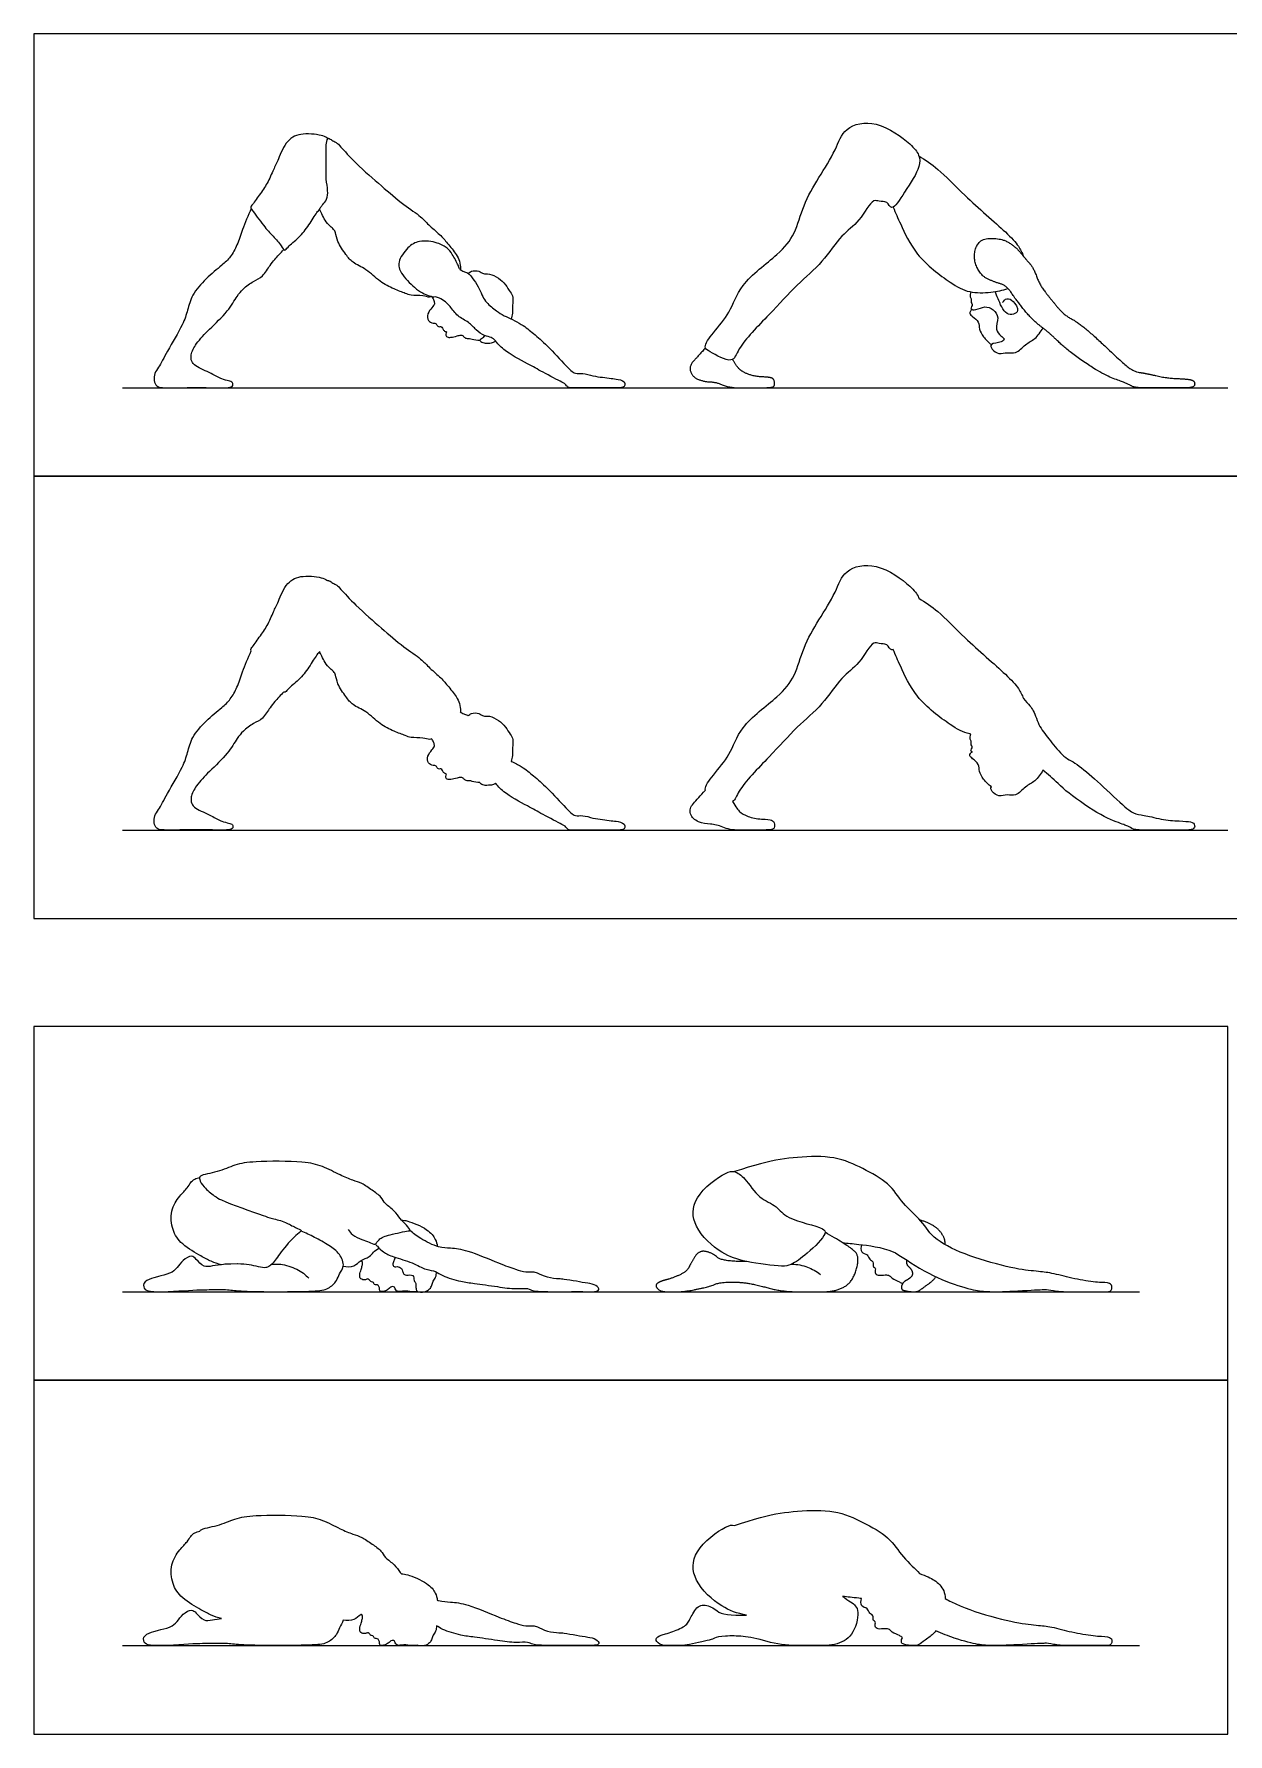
# Model space of a CAD drawing. Header units: millimetres. Extents: x 0.3 to 34.9, y 0.2 to 32.
# Drawn here: x 0.29 to 4.4, y 26.14 to 32 of the extents above; entities that cross this region are included whole.
import ezdxf

# ---------------------------------------------------------------- set-up
doc = ezdxf.new("R2010")
doc.units = ezdxf.units.MM
for name, color, linetype, true_color in [('AG-DIAGRAM', 7, 'Continuous', 0xfecc66), ('AG-OUTLINE', 7, 'Continuous', 0x8000ff), ('AG-PEOPLE', 7, 'Continuous', 0x66ccff), ('X-VPRT', 6, 'Continuous', 0xff00ff)]:
    doc.layers.add(name, color=color, linetype=linetype, true_color=true_color)

msp = doc.modelspace()

# ---------------------------------------------------------------- linework, layer by layer
at = {"layer": 'AG-DIAGRAM'}
for points in [[(0.5923, 30.7772), (4.4023, 30.7772)], [(0.5923, 29.2532), (4.4023, 29.2532)], [(0.5923, 27.6624), (4.0975, 27.6624)], [(0.5923, 26.4432), (4.0975, 26.4432)]]:
    msp.add_lwpolyline(points, dxfattribs=at)
at = {"layer": 'AG-OUTLINE'}
for points, knots in [([(3.7646, 29.4593), (3.7813, 29.4464), (3.7986, 29.431), (3.8371, 29.3929), (3.8677, 29.3689), (3.949, 29.3136), (3.982, 29.295), (4.0327, 29.276), (4.0479, 29.2702), (4.0584, 29.266), (4.0642, 29.263), (4.077, 29.2551), (4.0899, 29.2532), (4.1288, 29.2532), (4.1543, 29.2532), (4.2174, 29.2532), (4.241, 29.2532), (4.2726, 29.2532), (4.282, 29.2553), (4.288, 29.2637), (4.2883, 29.2682), (4.2834, 29.2781), (4.2768, 29.2812), (4.2551, 29.2835), (4.2395, 29.2845), (4.1987, 29.2865), (4.1774, 29.2896), (4.133, 29.3), (4.1157, 29.3035), (4.0905, 29.307), (4.0793, 29.3107), (4.0596, 29.3219), (4.0389, 29.3396), (3.9762, 29.3992), (3.9483, 29.4249), (3.8991, 29.4678), (3.8785, 29.4828), (3.845, 29.4998), (3.8287, 29.5138), (3.7969, 29.5525), (3.7829, 29.57), (3.7585, 29.6013), (3.749, 29.619), (3.735, 29.658), (3.7275, 29.6723), (3.7132, 29.6879), (3.7058, 29.6964), (3.6972, 29.7067), (3.6926, 29.7186), (3.6808, 29.7444), (3.6335, 29.7945), (3.4933, 29.914), (3.4071, 30.0068), (3.3594, 30.0382), (3.3368, 30.0525), (3.3366, 30.0531), (3.3315, 30.0667), (3.3064, 30.0976), (3.1954, 30.1792), (3.0781, 30.1559), (3.0512, 30.0694), (2.9917, 29.9775), (2.937, 29.8839), (2.9123, 29.7823), (2.8519, 29.7087), (2.7188, 29.6146), (2.6898, 29.5121), (2.631, 29.4488), (2.599, 29.4031), (2.601, 29.3919), (2.6013, 29.3909), (2.5846, 29.3717), (2.5709, 29.3564), (2.5494, 29.3337), (2.5462, 29.3217), (2.5546, 29.2964), (2.5636, 29.2875), (2.5911, 29.2768), (2.6048, 29.2739), (2.6322, 29.2732), (2.6465, 29.2697), (2.6761, 29.2565), (2.6953, 29.2532), (2.7425, 29.2532), (2.7674, 29.2532), (2.8197, 29.2532), (2.8342, 29.255), (2.8397, 29.262), (2.8404, 29.2672), (2.8381, 29.2806), (2.8348, 29.285), (2.824, 29.2889), (2.8125, 29.2903), (2.7774, 29.2918), (2.762, 29.2949), (2.7353, 29.3056), (2.7257, 29.3109), (2.7139, 29.3217), (2.7057, 29.3334), (2.695, 29.3513), (2.7044, 29.3568), (2.7176, 29.4016), (2.8249, 29.5066), (2.9137, 29.6085), (3.006, 29.6829), (3.0678, 29.7814), (3.1315, 29.8215), (3.1769, 29.9069), (3.1997, 29.8932), (3.2288, 29.8984), (3.2374, 29.8757), (3.2437, 29.8748), (3.2451, 29.8746), (3.2466, 29.8749), (3.2483, 29.8757), (3.2563, 29.8558), (3.2756, 29.8155), (3.3232, 29.7061), (3.442, 29.6164), (3.4899, 29.5889), (3.5149, 29.5839), (3.5163, 29.5837), (3.514, 29.5784), (3.5119, 29.5662), (3.5198, 29.5581), (3.5151, 29.5464), (3.5249, 29.5409), (3.5128, 29.5262), (3.5192, 29.523), (3.5221, 29.5225), (3.5191, 29.5216), (3.5134, 29.518), (3.5111, 29.5077), (3.5228, 29.4986), (3.5464, 29.4806), (3.5429, 29.4545), (3.5595, 29.4277), (3.5767, 29.4096), (3.5869, 29.4023), (3.5869, 29.4023), (3.5832, 29.3985), (3.5882, 29.3837), (3.613, 29.3669), (3.6415, 29.3774), (3.673, 29.368), (3.7036, 29.4053), (3.7389, 29.42), (3.7574, 29.446), (3.7646, 29.4593)], [1.679606, 1.679606, 1.679606, 1.679606, 1.840896, 1.840896, 2.024985, 2.024985, 2.209075, 2.209075, 2.393164, 2.393164, 2.577254, 2.577254, 2.761343, 2.761343, 2.945433, 2.945433, 3.129522, 3.129522, 3.313612, 3.313612, 3.497701, 3.497701, 3.681791, 3.681791, 3.865881, 3.865881, 4.04997, 4.04997, 4.23406, 4.23406, 4.418149, 4.418149, 4.602239, 4.602239, 4.786328, 4.786328, 4.970418, 4.970418, 5.154507, 5.154507, 5.338597, 5.338597, 5.522687, 5.522687, 5.706776, 5.706776, 5.845519, 5.845519, 5.845519, 6.176701, 6.61609, 7.350318, 7.963765, 8.444484, 8.444484, 8.444484, 8.462301, 8.840199, 9.462001, 10.003921, 10.489918, 11.053435, 11.616512, 12.152528, 12.676263, 13.351213, 13.897637, 14.405044, 14.807507, 14.851542, 14.851542, 14.851542, 14.977244, 14.977244, 15.102946, 15.102946, 15.228648, 15.228648, 15.35435, 15.35435, 15.480052, 15.480052, 15.605753, 15.605753, 15.731455, 15.731455, 15.857157, 15.857157, 15.982859, 15.982859, 16.108561, 16.108561, 16.234263, 16.234263, 16.359965, 16.359965, 16.485666, 16.485666, 16.611368, 16.611368, 16.611368, 16.922005, 17.59311, 18.231681, 18.814577, 19.380083, 19.863628, 20.351807, 20.583784, 20.858397, 21.123251, 21.123251, 21.123251, 21.183606, 21.183606, 21.183606, 21.614932, 22.197676, 22.850579, 23.316594, 23.344109, 23.344109, 23.344109, 23.566407, 23.73715, 23.908515, 24.058434, 24.265558, 24.372369, 24.372369, 24.372369, 24.53717, 24.692047, 24.891921, 25.175112, 25.436993, 25.732191, 26.062528, 26.062528, 26.062528, 26.063519, 26.277969, 26.561394, 26.847995, 27.137201, 27.490499, 27.82535, 28.187082, 28.187082, 28.187082, 28.187082]), ([(1.8774, 29.4151), (1.8845, 29.4075), (1.9054, 29.3803), (1.9909, 29.335), (2.0369, 29.3093), (2.1054, 29.2731), (2.1179, 29.2671), (2.1229, 29.2603), (2.1313, 29.2521), (2.16, 29.2539), (2.2404, 29.2531), (2.2672, 29.2531), (2.2963, 29.2534), (2.3108, 29.2533), (2.322, 29.2556), (2.3268, 29.2752), (2.303, 29.2829), (2.2762, 29.2854), (2.2471, 29.2896), (2.2156, 29.2931), (2.1771, 29.3061), (2.1512, 29.2984), (2.1185, 29.3312), (2.0578, 29.3984), (2.0091, 29.4395), (1.9757, 29.4685), (1.9439, 29.4844), (1.9323, 29.49), (1.9342, 29.4967), (1.9378, 29.51), (1.9362, 29.5453), (1.9401, 29.5712), (1.9295, 29.5821), (1.9192, 29.5978), (1.907, 29.6212), (1.8625, 29.6491), (1.8341, 29.6447), (1.8217, 29.6585), (1.7946, 29.6565), (1.7874, 29.6504), (1.7841, 29.6472), (1.7832, 29.6479), (1.7777, 29.6519), (1.7684, 29.6528), (1.7603, 29.6583), (1.7565, 29.6609), (1.7568, 29.6608), (1.7579, 29.6606), (1.7574, 29.6665), (1.7558, 29.6907), (1.7423, 29.7141), (1.712, 29.7526), (1.6871, 29.7814), (1.646, 29.815), (1.6211, 29.8449), (1.5574, 29.8853), (1.4864, 29.9484), (1.4038, 30.0182), (1.3388, 30.0898), (1.3352, 30.094), (1.331, 30.0967), (1.3284, 30.0983), (1.3213, 30.1023), (1.309, 30.1099), (1.3037, 30.114), (1.3016, 30.1126), (1.3011, 30.1121), (1.2955, 30.1155), (1.2842, 30.1236), (1.2122, 30.1336), (1.1568, 30.1095), (1.1301, 30.0407), (1.1127, 30.0061), (1.0922, 29.9567), (1.0655, 29.92), (1.0399, 29.883), (1.0334, 29.8767), (1.0348, 29.8731), (1.036, 29.8713), (1.0253, 29.8473), (1.0049, 29.7996), (0.9892, 29.7465), (0.9657, 29.7031), (0.934, 29.6744), (0.8797, 29.6298), (0.8309, 29.5758), (0.8168, 29.5199), (0.8008, 29.4679), (0.7472, 29.382), (0.7193, 29.3248), (0.7019, 29.3045), (0.7005, 29.2782), (0.7086, 29.2567), (0.733, 29.2528), (0.7934, 29.2537), (0.8904, 29.2544), (0.9533, 29.252), (0.9746, 29.258), (0.973, 29.2731), (0.9574, 29.2778), (0.9329, 29.2825), (0.8995, 29.3035), (0.8448, 29.3256), (0.8297, 29.344), (0.8266, 29.3692), (0.8475, 29.4094), (0.8923, 29.4563), (0.9552, 29.5139), (0.9864, 29.5684), (1.0074, 29.5943), (1.0437, 29.6221), (1.0769, 29.6351), (1.1007, 29.6764), (1.1173, 29.6954), (1.1377, 29.7186), (1.1483, 29.7293), (1.1492, 29.7285), (1.1533, 29.7261), (1.164, 29.7417), (1.2025, 29.7711), (1.2345, 29.8123), (1.2613, 29.8569), (1.2689, 29.8648), (1.2723, 29.8687), (1.2727, 29.8646), (1.2811, 29.8512), (1.2887, 29.8298), (1.3077, 29.8096), (1.3208, 29.7999), (1.328, 29.7871), (1.3321, 29.7548), (1.3626, 29.7125), (1.3847, 29.6826), (1.4346, 29.6631), (1.4784, 29.6177), (1.5263, 29.5939), (1.5671, 29.5791), (1.5867, 29.5703), (1.6272, 29.5732), (1.6487, 29.5636), (1.657, 29.5672), (1.6569, 29.568), (1.6581, 29.5671), (1.6607, 29.5654), (1.6654, 29.5536), (1.6697, 29.5423), (1.6578, 29.5287), (1.6426, 29.5095), (1.6426, 29.4821), (1.6627, 29.4754), (1.6748, 29.4759), (1.6776, 29.4647), (1.6849, 29.463), (1.6899, 29.4653), (1.6962, 29.4589), (1.6964, 29.4534), (1.7043, 29.4472), (1.7107, 29.4467), (1.7038, 29.437), (1.7115, 29.4263), (1.7245, 29.4271), (1.7455, 29.4313), (1.7593, 29.4365), (1.7684, 29.4305), (1.7761, 29.4217), (1.7894, 29.4244), (1.7969, 29.4199), (1.8151, 29.4174), (1.8243, 29.4171), (1.8238, 29.4156), (1.8272, 29.4114), (1.8429, 29.4055), (1.8536, 29.4081), (1.8642, 29.4065), (1.8759, 29.4125), (1.8768, 29.4143), (1.8774, 29.4151)], [-11.254136, -11.254136, -11.254136, -11.254136, -10.87219, -10.301284, -9.841022, -9.33681, -9.127004, -8.96356, -8.7721, -8.514399, -7.961129, -7.635217, -7.330141, -7.098201, -6.929854, -6.768483, -6.356032, -6.059286, -5.732412, -5.403716, -5.083206, -4.78297, -4.396721, -3.830763, -3.359071, -2.932348, -2.662309, -2.662309, -2.662309, -2.393999, -2.048004, -1.777796, -1.508683, -1.508683, -1.164659, -0.547528, -0.392601, -0.148911, 0.145137, 0.362371, 0.362371, 0.362371, 0.403668, 0.622484, 0.841216, 0.841216, 0.841216, 0.871951, 0.988115, 1.291931, 1.584767, 1.984856, 2.360071, 2.778806, 3.146249, 3.644346, 4.23281, 4.841844, 5.285887, 5.654178, 5.654178, 5.654178, 5.875037, 6.10701, 6.256943, 6.293515, 6.293515, 6.293515, 6.554677, 7.040533, 7.491006, 7.978759, 8.35342, 8.773121, 9.186142, 9.573581, 9.73593, 9.844464, 9.844464, 9.844464, 10.365447, 10.805547, 11.207478, 11.588973, 12.082527, 12.584273, 13.018531, 13.453102, 14.049267, 14.518813, 14.811109, 15.103366, 15.368864, 15.637925, 16.093232, 16.689178, 17.155816, 17.400768, 17.591295, 17.814798, 18.10366, 18.480887, 18.931472, 19.20668, 19.483453, 19.867302, 20.34676, 20.89588, 21.355457, 21.693956, 22.082579, 22.43654, 22.827477, 23.131795, 23.527271, 23.527271, 23.527271, 23.590798, 23.825152, 24.237462, 24.678776, 25.093543, 25.325079, 25.325079, 25.325079, 25.5574, 25.851419, 26.158184, 26.391369, 26.605895, 26.935895, 27.359563, 27.716099, 28.136149, 28.603617, 29.038355, 29.41706, 29.689786, 30.059569, 30.348961, 30.49738, 30.49738, 30.49738, 30.619982, 30.825808, 31.022067, 31.259752, 31.555238, 31.838124, 32.090663, 32.283631, 32.464719, 32.612957, 32.742755, 32.904548, 33.042731, 33.224606, 33.345173, 33.517318, 33.708915, 33.914921, 34.190784, 34.41055, 34.594493, 34.789282, 34.990896, 35.164263, 35.472102, 35.472102, 35.472102, 35.607296, 35.846463, 36.041374, 36.234928, 36.439266, 36.53786, 36.53786, 36.53786, 36.53786]), ([(1.6742, 26.5113), (1.6811, 26.5081), (1.6976, 26.4952), (1.7602, 26.4774), (1.8049, 26.4726), (1.8851, 26.4606), (1.9459, 26.4517), (1.9889, 26.4569), (2.0071, 26.445), (2.0512, 26.4432), (2.1259, 26.4431), (2.177, 26.4441), (2.2171, 26.4423), (2.2393, 26.4485), (2.2241, 26.4682), (2.1946, 26.4724), (2.1579, 26.4789), (2.1147, 26.4865), (2.0969, 26.4874), (2.0558, 26.4902), (2.0235, 26.5078), (2.0079, 26.5125), (1.9808, 26.5085), (1.9459, 26.5207), (1.8878, 26.5404), (1.786, 26.5859), (1.7238, 26.5942), (1.6958, 26.5942), (1.6789, 26.5991), (1.6773, 26.5996), (1.6763, 26.6079), (1.6721, 26.6259), (1.6442, 26.6611), (1.5756, 26.6886), (1.561, 26.6896), (1.5538, 26.6905), (1.5523, 26.6921), (1.5441, 26.7016), (1.5317, 26.7231), (1.4966, 26.7447), (1.4851, 26.7711), (1.4525, 26.7927), (1.4179, 26.8181), (1.3858, 26.8268), (1.3411, 26.8455), (1.2796, 26.8784), (1.2122, 26.8932), (1.0522, 26.8939), (0.9808, 26.8828), (0.9236, 26.8543), (0.8658, 26.8474), (0.8591, 26.8385), (0.8585, 26.8371), (0.8523, 26.8359), (0.8381, 26.831), (0.8273, 26.8196), (0.8155, 26.7993), (0.7875, 26.773), (0.7552, 26.7223), (0.7623, 26.6546), (0.7953, 26.6044), (0.8632, 26.5664), (0.8932, 26.5492), (0.9224, 26.5384), (0.9337, 26.5359), (0.9242, 26.5346), (0.899, 26.5321), (0.8722, 26.5259), (0.8477, 26.5548), (0.83, 26.5712), (0.7857, 26.5426), (0.7768, 26.5082), (0.7167, 26.4967), (0.7035, 26.4921), (0.6625, 26.4795), (0.6648, 26.4532), (0.689, 26.4389), (0.8532, 26.4506), (0.888, 26.45), (0.9562, 26.4516), (1.0067, 26.4425), (1.2484, 26.4428), (1.2994, 26.4501), (1.3325, 26.4798), (1.338, 26.5055), (1.3517, 26.5209), (1.3532, 26.5312), (1.3532, 26.5312), (1.3652, 26.5286), (1.3924, 26.5283), (1.4062, 26.5451), (1.4154, 26.5507), (1.4157, 26.5509), (1.4175, 26.549), (1.4208, 26.5445), (1.4201, 26.5369), (1.4188, 26.5336), (1.4175, 26.5292), (1.4155, 26.5203), (1.4082, 26.5013), (1.4117, 26.4858), (1.4297, 26.4828), (1.4393, 26.4898), (1.4461, 26.4813), (1.4473, 26.477), (1.4554, 26.4778), (1.4589, 26.4722), (1.4604, 26.4672), (1.4675, 26.4672), (1.4738, 26.4663), (1.4786, 26.4561), (1.4782, 26.4503), (1.4801, 26.444), (1.4891, 26.4428), (1.5027, 26.4468), (1.5134, 26.4563), (1.5207, 26.462), (1.5308, 26.4599), (1.5321, 26.4528), (1.5362, 26.4457), (1.5449, 26.4428), (1.5625, 26.4469), (1.5893, 26.4424), (1.6024, 26.4436), (1.609, 26.4442), (1.6139, 26.441), (1.6347, 26.4414), (1.6518, 26.4515), (1.6592, 26.4659), (1.6624, 26.4801), (1.6733, 26.4927), (1.6745, 26.5053), (1.6742, 26.5113)], [2.151322, 2.151322, 2.151322, 2.151322, 2.410689, 2.854815, 3.239235, 3.733142, 4.178966, 4.52718, 4.770898, 5.130898, 5.615521, 6.019403, 6.371911, 6.592217, 6.819989, 7.121123, 7.469418, 7.829699, 8.067526, 8.418775, 8.753993, 8.972265, 9.250794, 9.579381, 10.01804, 10.607301, 11.041644, 11.396994, 11.433065, 11.433065, 11.433065, 11.71049, 12.080433, 12.549053, 12.807634, 12.807634, 12.807634, 12.873788, 13.190635, 13.538149, 13.828765, 14.170931, 14.533102, 14.847893, 15.231538, 15.684925, 16.154994, 16.851341, 17.326264, 17.774053, 18.198906, 18.274279, 18.274279, 18.274279, 18.442756, 18.68189, 18.942112, 19.283637, 19.70679, 20.149154, 20.576775, 21.055204, 21.407355, 21.698805, 21.698805, 21.698805, 21.958888, 22.252678, 22.580573, 22.823703, 23.162711, 23.893804, 24.257559, 24.465113, 24.714817, 24.967112, 25.194205, 25.717659, 26.308484, 26.784603, 27.204237, 28.032407, 28.445722, 28.786884, 29.067563, 29.367465, 29.368169, 29.368169, 29.368169, 29.703596, 30.008536, 30.018836, 30.018836, 30.018836, 30.173633, 30.354078, 30.354078, 30.354078, 30.553903, 30.795386, 30.992939, 31.205994, 31.377501, 31.536021, 31.643826, 31.783111, 31.915915, 32.031443, 32.165281, 32.298806, 32.470271, 32.603544, 32.729026, 32.879321, 33.082415, 33.286825, 33.447666, 33.603108, 33.740484, 33.889675, 34.042671, 34.269296, 34.54985, 34.789513, 34.789513, 34.789513, 35.062469, 35.310814, 35.526826, 35.735752, 35.95712, 36.19288, 36.19288, 36.19288, 36.19288]), ([(3.3959, 26.4945), (3.4176, 26.4841), (3.4385, 26.4757), (3.4952, 26.4573), (3.5221, 26.4501), (3.5568, 26.4446), (3.576, 26.4432), (3.6182, 26.4432), (3.6507, 26.4445), (3.7381, 26.4494), (3.7636, 26.4507), (3.7777, 26.4513), (3.788, 26.4501), (3.815, 26.4446), (3.8308, 26.4432), (3.8671, 26.4432), (3.8914, 26.4432), (3.9525, 26.4432), (3.9731, 26.4432), (3.9946, 26.4432), (4.0007, 26.4466), (4.0034, 26.4599), (4.002, 26.4652), (3.9935, 26.4728), (3.983, 26.4749), (3.9495, 26.4757), (3.9283, 26.4782), (3.8767, 26.4872), (3.852, 26.4926), (3.8046, 26.5051), (3.7848, 26.5091), (3.7532, 26.5123), (3.7315, 26.5148), (3.6765, 26.5213), (3.637, 26.53), (3.5339, 26.5581), (3.4885, 26.5747), (3.4417, 26.5976), (3.4346, 26.6014), (3.4279, 26.6052), (3.4277, 26.6157), (3.4259, 26.6244), (3.415, 26.647), (3.4042, 26.6593), (3.3789, 26.6758), (3.362, 26.6834), (3.3394, 26.6915), (3.3317, 26.7001), (3.3233, 26.7087), (3.2928, 26.7376), (3.274, 26.7593), (3.2419, 26.8051), (3.219, 26.8252), (3.1599, 26.8601), (3.129, 26.8756), (3.0647, 26.9026), (3.0267, 26.9092), (2.9389, 26.9087), (2.8978, 26.9054), (2.8209, 26.8932), (2.7683, 26.8791), (2.7015, 26.857), (2.6922, 26.8596), (2.6671, 26.854), (2.5538, 26.7732), (2.5557, 26.6624), (2.6569, 26.5718), (2.7095, 26.5548), (2.7432, 26.5478), (2.6887, 26.5465), (2.6549, 26.5513), (2.6288, 26.5734), (2.6149, 26.5801), (2.5857, 26.5844), (2.5739, 26.5782), (2.5556, 26.5487), (2.5488, 26.5366), (2.5398, 26.5175), (2.5295, 26.509), (2.497, 26.494), (2.4805, 26.488), (2.4467, 26.479), (2.4365, 26.4742), (2.4295, 26.4641), (2.4312, 26.4585), (2.445, 26.4463), (2.4553, 26.4432), (2.4826, 26.4432), (2.4965, 26.4432), (2.5249, 26.4432), (2.5473, 26.4466), (2.6085, 26.4599), (2.6269, 26.465), (2.6392, 26.4718), (2.6517, 26.4742), (2.6896, 26.4769), (2.7099, 26.4766), (2.7532, 26.4725), (2.7806, 26.4668), (2.8469, 26.4479), (2.8804, 26.4432), (2.9486, 26.4432), (2.9795, 26.4432), (3.0351, 26.4432), (3.059, 26.4487), (3.0991, 26.4705), (3.1133, 26.4905), (3.1299, 26.5489), (3.1286, 26.5692), (3.1113, 26.5874), (3.0965, 26.598), (3.0735, 26.6125), (3.0923, 26.6105), (3.1099, 26.6086), (3.1363, 26.6057), (3.1397, 26.6053), (3.137, 26.5975), (3.1343, 26.5762), (3.1619, 26.5735), (3.1652, 26.5528), (3.1819, 26.5489), (3.1778, 26.5274), (3.1901, 26.5267), (3.1832, 26.5078), (3.1974, 26.4981), (3.2203, 26.5021), (3.2369, 26.5001), (3.244, 26.4879), (3.2708, 26.478), (3.2772, 26.4729), (3.2808, 26.4705), (3.2778, 26.4659), (3.2765, 26.4615), (3.2769, 26.4527), (3.2788, 26.4498), (3.2859, 26.4475), (3.2907, 26.4463), (3.3027, 26.4439), (3.3103, 26.4432), (3.3289, 26.4432), (3.336, 26.4452), (3.3462, 26.4532), (3.3549, 26.4595), (3.3788, 26.476), (3.3883, 26.4848), (3.3959, 26.4945)], [1.413483, 1.413483, 1.413483, 1.413483, 1.557503, 1.557503, 1.821787, 1.821787, 2.086071, 2.086071, 2.350355, 2.350355, 2.614639, 2.614639, 2.878923, 2.878923, 3.143207, 3.143207, 3.407492, 3.407492, 3.671776, 3.671776, 3.93606, 3.93606, 4.200344, 4.200344, 4.464628, 4.464628, 4.728912, 4.728912, 4.993196, 4.993196, 5.25748, 5.25748, 5.521764, 5.521764, 5.786048, 5.786048, 6.050332, 6.050332, 6.101478, 6.101478, 6.101478, 6.150268, 6.150268, 6.25654, 6.25654, 6.34075, 6.34075, 6.34075, 6.450503, 6.450503, 6.714787, 6.714787, 6.979071, 6.979071, 7.243355, 7.243355, 7.507639, 7.507639, 7.771923, 7.771923, 8.036207, 8.036207, 8.036207, 8.350544, 8.984074, 9.535162, 10.158659, 10.689251, 10.689251, 10.689251, 10.879224, 10.879224, 11.070657, 11.070657, 11.262089, 11.262089, 11.453522, 11.453522, 11.644954, 11.644954, 11.836387, 11.836387, 12.02782, 12.02782, 12.219252, 12.219252, 12.410685, 12.410685, 12.602117, 12.602117, 12.79355, 12.79355, 12.984982, 12.984982, 13.176415, 13.176415, 13.367848, 13.367848, 13.55928, 13.55928, 13.750713, 13.750713, 13.942145, 13.942145, 14.133578, 14.133578, 14.325011, 14.325011, 14.516443, 14.516443, 14.629693, 14.629693, 14.629693, 15.050621, 15.109263, 15.109263, 15.109263, 15.38658, 15.644793, 15.879311, 16.08624, 16.315049, 16.465509, 16.684068, 16.891149, 17.161395, 17.37909, 17.582116, 17.874435, 18.074239, 18.074239, 18.074239, 18.168967, 18.168967, 18.275239, 18.275239, 18.381511, 18.381511, 18.487784, 18.487784, 18.594056, 18.594056, 18.700328, 18.700328, 18.797316, 18.797316, 18.797316, 18.797316])]:
    msp.add_open_spline(points, degree=3, knots=knots, dxfattribs=at)
at = {"layer": 'AG-PEOPLE'}
for points, degree, knots in [([(3.2437, 31.3988), (3.2542, 31.3973), (3.2906, 31.4581), (3.3434, 31.5344), (3.3394, 31.581), (3.3064, 31.6216), (3.1954, 31.7032), (3.0781, 31.6799), (3.0512, 31.5934), (2.9917, 31.5015), (2.937, 31.4079), (2.9123, 31.3063), (2.8519, 31.2327), (2.7188, 31.1386), (2.6898, 31.0361), (2.631, 30.9728), (2.5916, 30.9165), (2.618, 30.9009), (2.6981, 30.8546), (2.7136, 30.9217), (2.8249, 31.0306), (2.9137, 31.1325), (3.006, 31.2069), (3.0678, 31.3054), (3.1315, 31.3455), (3.1769, 31.4309), (3.1997, 31.4172), (3.2288, 31.4224), (3.2374, 31.3997), (3.2437, 31.3988)], 3, [0, 0, 0, 0, 0.445, 0.983993, 1.319635, 1.697532, 2.319334, 2.861254, 3.347252, 3.910769, 4.473845, 5.009862, 5.533596, 6.208546, 6.754971, 7.262377, 7.664841, 7.929666, 8.398562, 8.769814, 9.440919, 10.07949, 10.662386, 11.227892, 11.711437, 12.199616, 12.431593, 12.706206, 12.97106, 12.97106, 12.97106, 12.97106]), ([(1.3011, 31.6361), (1.2955, 31.6395), (1.2842, 31.6476), (1.2122, 31.6576), (1.1568, 31.6335), (1.1301, 31.5647), (1.1127, 31.5301), (1.0922, 31.4807), (1.0655, 31.444), (1.0399, 31.407), (1.0325, 31.3998), (1.0413, 31.3877), (1.0789, 31.3345), (1.1098, 31.3011), (1.1392, 31.2694), (1.1505, 31.246), (1.164, 31.2657), (1.2025, 31.2951), (1.2345, 31.3363), (1.2613, 31.3809), (1.2689, 31.3888), (1.2723, 31.3927)], 3, [0, 0, 0, 0, 0.261162, 0.747018, 1.197491, 1.685244, 2.059905, 2.479606, 2.892627, 3.280066, 3.442415, 3.642147, 4.115326, 4.531804, 4.921033, 5.171872, 5.406226, 5.818536, 6.259851, 6.674618, 6.906153, 6.906153, 6.906153, 6.906153]), ([(1.331, 31.6207), (1.3284, 31.6223), (1.3213, 31.6263), (1.309, 31.6339), (1.301, 31.6401), (1.2925, 31.6166), (1.2964, 31.5643), (1.2922, 31.497), (1.3013, 31.4582), (1.2984, 31.4264), (1.2832, 31.41), (1.2766, 31.4002), (1.2694, 31.3936), (1.2809, 31.3758), (1.2887, 31.3538), (1.3077, 31.3336), (1.3208, 31.3239), (1.328, 31.3111), (1.3321, 31.2788), (1.3626, 31.2365), (1.3847, 31.2066), (1.4346, 31.1871), (1.4784, 31.1417), (1.5263, 31.1179), (1.5671, 31.1031), (1.5867, 31.0943), (1.6272, 31.0972), (1.6487, 31.0876), (1.6602, 31.0926), (1.6466, 31.0944), (1.6246, 31.1041), (1.5972, 31.1226), (1.5507, 31.1703), (1.5381, 31.2111), (1.5748, 31.2628), (1.6143, 31.2873), (1.6779, 31.2793), (1.7126, 31.2599), (1.7292, 31.2385), (1.75, 31.2009), (1.7518, 31.1882), (1.7581, 31.1834), (1.7574, 31.1905), (1.7558, 31.2147), (1.7423, 31.2381), (1.712, 31.2766), (1.6871, 31.3054), (1.646, 31.339), (1.6211, 31.3689), (1.5574, 31.4093), (1.4864, 31.4724), (1.4038, 31.5422), (1.3388, 31.6138), (1.3352, 31.618), (1.331, 31.6207)], 3, [0.153217, 0.153217, 0.153217, 0.153217, 0.374075, 0.606049, 0.755982, 1.004742, 1.442195, 1.929594, 2.301465, 2.622682, 2.89443, 3.095322, 3.255551, 3.507707, 3.801726, 4.108491, 4.341676, 4.556202, 4.886202, 5.30987, 5.666406, 6.086456, 6.553924, 6.988662, 7.367367, 7.640093, 8.009876, 8.299268, 8.447687, 8.617514, 8.908363, 9.252551, 9.728133, 10.095959, 10.541796, 10.940596, 11.400161, 11.763211, 12.073264, 12.455449, 12.666283, 12.792968, 12.909132, 13.212948, 13.505784, 13.905873, 14.281088, 14.699823, 15.067266, 15.565363, 16.153827, 16.762861, 17.206904, 17.575195, 17.575195, 17.575195, 17.575195]), ([(3.3368, 31.5765), (3.3594, 31.5622), (3.4071, 31.5308), (3.4933, 31.438), (3.6335, 31.3185), (3.6808, 31.2684), (3.6926, 31.2426), (3.6972, 31.2307)], 3, [0, 0, 0, 0, 0.48072, 1.094166, 1.828394, 2.267784, 2.598966, 2.598966, 2.598966, 2.598966]), ([(3.2483, 31.3997), (3.2563, 31.3798), (3.2756, 31.3395), (3.3232, 31.2301), (3.442, 31.1404), (3.508, 31.1026), (3.586, 31.1052), (3.625, 31.1134), (3.6442, 31.1195)], 3, [0, 0, 0, 0, 0.431326, 1.014069, 1.666973, 2.132988, 2.59212, 3.008994, 3.008994, 3.008994, 3.008994]), ([(1.036, 31.3953), (1.0253, 31.3713), (1.0049, 31.3236), (0.9892, 31.2705), (0.9657, 31.2271), (0.934, 31.1984), (0.8797, 31.1538), (0.8309, 31.0998), (0.8168, 31.0439), (0.8008, 30.9919), (0.7472, 30.906), (0.7193, 30.8488), (0.7019, 30.8285), (0.7005, 30.8022), (0.7086, 30.7807), (0.733, 30.7768), (0.7934, 30.7777), (0.8904, 30.7784), (0.9533, 30.776), (0.9746, 30.782), (0.973, 30.7971), (0.9574, 30.8018), (0.9329, 30.8065), (0.8995, 30.8275), (0.8448, 30.8496), (0.8297, 30.868), (0.8266, 30.8932), (0.8475, 30.9334), (0.8923, 30.9803), (0.9552, 31.0379), (0.9864, 31.0924), (1.0074, 31.1183), (1.0437, 31.1461), (1.0769, 31.1591), (1.1007, 31.2004), (1.1173, 31.2194), (1.1377, 31.2426), (1.1483, 31.2533)], 3, [0, 0, 0, 0, 0.520983, 0.961083, 1.363014, 1.744509, 2.238063, 2.739809, 3.174067, 3.608638, 4.204803, 4.674349, 4.966645, 5.258902, 5.5244, 5.793461, 6.248769, 6.844714, 7.311352, 7.556305, 7.746831, 7.970334, 8.259196, 8.636423, 9.087009, 9.362216, 9.638989, 10.022839, 10.502296, 11.051416, 11.510993, 11.849492, 12.238116, 12.592076, 12.983013, 13.287331, 13.682808, 13.682808, 13.682808, 13.682808]), ([(1.7565, 31.1849), (1.7603, 31.1823), (1.7684, 31.1768), (1.7834, 31.1752), (1.8049, 31.1481), (1.8221, 31.1187), (1.8335, 31.0912), (1.8458, 31.0698), (1.8824, 31.0409), (1.9071, 31.0251), (1.9699, 30.9976), (2.0091, 30.9635), (2.0578, 30.9224), (2.1185, 30.8552), (2.1512, 30.8224), (2.1771, 30.8301), (2.2156, 30.8171), (2.2471, 30.8136), (2.2762, 30.8094), (2.303, 30.8069), (2.3268, 30.7992), (2.322, 30.7796), (2.3108, 30.7773), (2.2963, 30.7774), (2.2672, 30.7771), (2.2404, 30.7771), (2.16, 30.7779), (2.1313, 30.7761), (2.1229, 30.7843), (2.1179, 30.7911), (2.1054, 30.7971), (2.0369, 30.8333), (1.9909, 30.859), (1.9054, 30.9043), (1.8791, 30.9386), (1.8638, 30.9517), (1.8387, 30.9556), (1.8103, 30.9764), (1.7864, 31.0051), (1.7447, 31.0224), (1.7183, 31.0671), (1.6653, 31.0997), (1.6634, 31.0854), (1.6569, 31.092)], 3, [0, 0, 0, 0, 0.218731, 0.437548, 0.774416, 1.127004, 1.441368, 1.734582, 2.125247, 2.455606, 2.932348, 3.359071, 3.830763, 4.396721, 4.78297, 5.083206, 5.403716, 5.732412, 6.059286, 6.356032, 6.768483, 6.929854, 7.098201, 7.330141, 7.635217, 7.961129, 8.514399, 8.7721, 8.96356, 9.127004, 9.33681, 9.841022, 10.301284, 10.87219, 11.254136, 11.503729, 11.791474, 12.136934, 12.4941, 12.886855, 13.300415, 13.945843, 14.978913, 14.978913, 14.978913, 14.978913]), ([(1.7841, 31.1712), (1.7874, 31.1744), (1.7946, 31.1805), (1.8217, 31.1825), (1.8341, 31.1687), (1.8625, 31.1731), (1.907, 31.1452), (1.9192, 31.1218), (1.9295, 31.1061), (1.9401, 31.0952), (1.9362, 31.0693), (1.9378, 31.034), (1.9342, 31.0207), (1.9323, 31.014)], 3, [0, 0, 0, 0, 0.217234, 0.511282, 0.754972, 0.909899, 1.52703, 1.871053, 1.871053, 2.140167, 2.410375, 2.756369, 3.02468, 3.02468, 3.02468, 3.02468]), ([(3.5163, 31.1077), (3.514, 31.1024), (3.5119, 31.0902), (3.5198, 31.0821), (3.5151, 31.0704), (3.5249, 31.0649), (3.5098, 31.0465), (3.5372, 31.0447), (3.563, 31.0608), (3.5955, 31.0485), (3.6151, 31.0195), (3.5975, 30.9787), (3.6178, 30.9567), (3.6347, 30.9465), (3.6218, 30.9314), (3.5801, 30.932), (3.5882, 30.9077), (3.613, 30.8909), (3.6415, 30.9014), (3.673, 30.892), (3.7036, 30.9293), (3.7389, 30.944), (3.7574, 30.97), (3.7646, 30.9833)], 3, [0, 0, 0, 0, 0.222299, 0.393042, 0.564407, 0.714326, 0.92145, 1.146221, 1.446097, 1.745407, 2.04545, 2.383151, 2.66302, 2.875084, 3.075764, 3.394222, 3.608672, 3.892098, 4.178699, 4.467905, 4.821203, 5.156053, 5.517785, 5.517785, 5.517785, 5.517785]), ([(3.6252, 31.0707), (3.6286, 31.0765), (3.6402, 31.0895), (3.664, 31.0768), (3.6845, 31.0426), (3.6628, 31.0292), (3.6385, 31.0294), (3.6213, 31.0568), (3.6099, 31.0841), (3.6031, 31.1008), (3.6, 31.1091)], 3, [0, 0, 0, 0, 0.24234, 0.503242, 0.817036, 1.050472, 1.301045, 1.594897, 1.891499, 2.16831, 2.16831, 2.16831, 2.16831]), ([(1.6569, 31.092), (1.6581, 31.0911), (1.6607, 31.0894), (1.6654, 31.0776), (1.6697, 31.0663), (1.6578, 31.0527), (1.6426, 31.0335), (1.6426, 31.0061), (1.6627, 30.9994), (1.6748, 30.9999), (1.6776, 30.9887), (1.6849, 30.987), (1.6899, 30.9893), (1.6962, 30.9829), (1.6964, 30.9774), (1.7043, 30.9712), (1.7107, 30.9707), (1.7038, 30.961), (1.7115, 30.9503), (1.7245, 30.9511), (1.7455, 30.9553), (1.7593, 30.9605), (1.7684, 30.9545), (1.7761, 30.9457), (1.7894, 30.9484), (1.7969, 30.9439), (1.8151, 30.9414), (1.8243, 30.9411)], 3, [0, 0, 0, 0, 0.122602, 0.328428, 0.524687, 0.762372, 1.057858, 1.340744, 1.593282, 1.786251, 1.967338, 2.115577, 2.245374, 2.407168, 2.545351, 2.727226, 2.847792, 3.019938, 3.211535, 3.417541, 3.693404, 3.913169, 4.097113, 4.291902, 4.493516, 4.666883, 4.974722, 4.974722, 4.974722, 4.974722]), ([(3.5221, 31.0465), (3.5191, 31.0456), (3.5134, 31.042), (3.5111, 31.0317), (3.5228, 31.0226), (3.5464, 31.0046), (3.5429, 30.9785), (3.5595, 30.9517), (3.5767, 30.9336), (3.5869, 30.9263)], 3, [0, 0, 0, 0, 0.164801, 0.319678, 0.519552, 0.802743, 1.064624, 1.359822, 1.690159, 1.690159, 1.690159, 1.690159]), ([(1.8403, 30.9575), (1.839, 30.9552), (1.8358, 30.9507), (1.8308, 30.9457), (1.8223, 30.9415), (1.8272, 30.9354), (1.8429, 30.9295), (1.8536, 30.9321), (1.8642, 30.9305), (1.8759, 30.9365), (1.8768, 30.9383), (1.8774, 30.9391)], 3, [0, 0, 0, 0, 0.166255, 0.329014, 0.489804, 0.624998, 0.864165, 1.059076, 1.25263, 1.456968, 1.555562, 1.555562, 1.555562, 1.555562]), ([(3.0735, 27.8317), (3.0923, 27.8297), (3.13, 27.8256), (3.2085, 27.8168), (3.2663, 27.792), (3.2969, 27.7692), (3.3822, 27.7188), (3.4218, 27.7003), (3.4952, 27.6765), (3.5221, 27.6693), (3.5568, 27.6638), (3.576, 27.6624), (3.6182, 27.6624), (3.6507, 27.6637), (3.7381, 27.6686), (3.7636, 27.6699), (3.7777, 27.6705), (3.788, 27.6693), (3.815, 27.6638), (3.8308, 27.6624), (3.8671, 27.6624), (3.8914, 27.6624), (3.9525, 27.6624), (3.9731, 27.6624), (3.9946, 27.6624), (4.0007, 27.6658), (4.0034, 27.6791), (4.002, 27.6844), (3.9935, 27.692), (3.983, 27.6941), (3.9495, 27.6949), (3.9283, 27.6974), (3.8767, 27.7064), (3.852, 27.7118), (3.8046, 27.7243), (3.7848, 27.7283), (3.7532, 27.7315), (3.7315, 27.734), (3.6765, 27.7405), (3.637, 27.7492), (3.5339, 27.7773), (3.4885, 27.7939), (3.41, 27.8323), (3.3831, 27.8526), (3.354, 27.8951), (3.3359, 27.9159), (3.2928, 27.9568), (3.274, 27.9785), (3.2419, 28.0243), (3.219, 28.0444), (3.1599, 28.0793), (3.129, 28.0948), (3.0647, 28.1218), (3.0267, 28.1284), (2.9389, 28.1279), (2.8978, 28.1246), (2.8209, 28.1124), (2.7683, 28.0983), (2.7015, 28.0762)], 3, [0, 0, 0, 0, 0.420928, 1.028935, 1.028935, 1.293219, 1.293219, 1.557503, 1.557503, 1.821787, 1.821787, 2.086071, 2.086071, 2.350355, 2.350355, 2.614639, 2.614639, 2.878923, 2.878923, 3.143207, 3.143207, 3.407492, 3.407492, 3.671776, 3.671776, 3.93606, 3.93606, 4.200344, 4.200344, 4.464628, 4.464628, 4.728912, 4.728912, 4.993196, 4.993196, 5.25748, 5.25748, 5.521764, 5.521764, 5.786048, 5.786048, 6.050332, 6.050332, 6.314616, 6.314616, 6.5789, 6.5789, 6.843184, 6.843184, 7.107468, 7.107468, 7.371752, 7.371752, 7.636036, 7.636036, 7.90032, 7.90032, 8.164604, 8.164604, 8.164604, 8.164604]), ([(1.3706, 27.8774), (1.3747, 27.8705), (1.3839, 27.857), (1.4181, 27.8407), (1.441, 27.8358), (1.4647, 27.8204), (1.4754, 27.8471), (1.5135, 27.8592), (1.5739, 27.8719), (1.5869, 27.8731), (1.5696, 27.8942), (1.5483, 27.9137), (1.5317, 27.9423), (1.4966, 27.9639), (1.4851, 27.9903), (1.4525, 28.0119), (1.4179, 28.0373), (1.3858, 28.046), (1.3411, 28.0647), (1.2796, 28.0976), (1.2122, 28.1124), (1.0522, 28.1131), (0.9808, 28.102), (0.9236, 28.0735), (0.8587, 28.0657), (0.8566, 28.0473), (0.8739, 28.0209), (0.9107, 27.9908), (0.9468, 27.9704), (1.0629, 27.9306), (1.1049, 27.9153), (1.1551, 27.9038), (1.1851, 27.8836), (1.2161, 27.8743), (1.1906, 27.8598), (1.1434, 27.8078), (1.114, 27.7622), (1.0968, 27.7491), (1.0814, 27.7414), (1.0363, 27.7565), (1.0042, 27.7582), (0.9896, 27.758), (0.9892, 27.758), (0.951, 27.7583), (0.9401, 27.7553), (0.9011, 27.7518), (0.8722, 27.7451), (0.8477, 27.774), (0.83, 27.7904), (0.7857, 27.7618), (0.7768, 27.7274), (0.7167, 27.7159), (0.7035, 27.7113), (0.6625, 27.6987), (0.6648, 27.6724), (0.689, 27.6581), (0.8532, 27.6698), (0.888, 27.6692), (0.9562, 27.6708), (1.0067, 27.6617), (1.2484, 27.662), (1.2994, 27.6693), (1.3325, 27.699), (1.338, 27.7247), (1.3603, 27.7496), (1.3422, 27.7953), (1.3045, 27.8228), (1.2537, 27.8504), (1.2236, 27.8648), (1.2083, 27.8717)], 3, [0, 0, 0, 0, 0.270714, 0.603775, 0.884387, 1.141049, 1.390976, 1.749898, 2.189565, 2.33458, 2.588476, 2.8987, 3.215547, 3.563061, 3.853677, 4.195843, 4.558014, 4.872805, 5.25645, 5.709836, 6.179906, 6.876253, 7.351176, 7.798964, 8.223818, 8.414805, 8.71589, 9.106834, 9.453991, 10.670828, 11.05499, 11.44636, 11.793074, 12.051842, 12.283892, 12.763246, 13.175084, 13.423912, 13.639587, 14.288019, 14.666488, 14.677406, 14.677406, 14.677406, 14.875981, 15.206129, 15.499919, 15.827814, 16.070944, 16.409952, 17.141045, 17.5048, 17.712354, 17.962058, 18.214353, 18.441446, 18.9649, 19.555725, 20.031844, 20.451478, 21.279647, 21.692963, 22.034125, 22.314804, 22.614706, 22.976505, 23.3572, 23.776715, 24.16994, 24.16994, 24.16994, 24.16994]), ([(2.7015, 28.0762), (2.6922, 28.0788), (2.6671, 28.0732), (2.5538, 27.9924), (2.5557, 27.8816), (2.6573, 27.7907), (2.738, 27.7649), (2.863, 27.7477), (2.8978, 27.7537), (2.9523, 27.7924), (3.021, 27.8592), (3.0069, 27.8872), (2.8799, 27.9085), (2.8501, 27.9596), (2.7834, 27.9829), (2.7414, 28.0519), (2.7124, 28.0732), (2.7015, 28.0762)], 3, [0, 0, 0, 0, 0.314336, 0.947866, 1.498955, 2.122452, 2.659637, 3.27159, 3.595391, 4.057314, 4.587238, 4.83197, 5.44575, 5.873624, 6.323961, 6.8263, 7.194031, 7.194031, 7.194031, 7.194031]), ([(0.9337, 27.7551), (0.9224, 27.7576), (0.8932, 27.7684), (0.8632, 27.7856), (0.7953, 27.8236), (0.7623, 27.8738), (0.7552, 27.9415), (0.7875, 27.9922), (0.8155, 28.0185), (0.8273, 28.0388), (0.8381, 28.0502), (0.8523, 28.0551), (0.8585, 28.0563)], 3, [15.292111, 15.292111, 15.292111, 15.292111, 15.583561, 15.935712, 16.414141, 16.841762, 17.284126, 17.70728, 18.048804, 18.309026, 18.548161, 18.716637, 18.716637, 18.716637, 18.716637]), ([(1.5538, 27.9097), (1.561, 27.9088), (1.5756, 27.9078), (1.6442, 27.8803), (1.6721, 27.8451), (1.6763, 27.8271), (1.6773, 27.8188)], 3, [0, 0, 0, 0, 0.258581, 0.7272, 1.097143, 1.374568, 1.374568, 1.374568, 1.374568]), ([(3.4279, 27.8244), (3.4276, 27.8401), (3.4113, 27.8739), (3.3733, 27.8986), (3.3394, 27.9107)], 2, [1.439021, 1.439021, 1.439021, 1.487811, 1.5940833, 1.6782929, 1.6782929, 1.6782929]), ([(1.463, 27.827), (1.4657, 27.8244), (1.4711, 27.819), (1.4761, 27.8125), (1.4927, 27.7973), (1.5277, 27.7805), (1.5918, 27.7647), (1.6367, 27.7369), (1.6725, 27.7345), (1.6954, 27.715), (1.7602, 27.6966), (1.8049, 27.6918), (1.8851, 27.6798), (1.9459, 27.6709), (1.9889, 27.6761), (2.0071, 27.6642), (2.0512, 27.6624), (2.1259, 27.6623), (2.177, 27.6633), (2.2171, 27.6615), (2.2393, 27.6677), (2.2241, 27.6874), (2.1946, 27.6916), (2.1579, 27.6981), (2.1147, 27.7057), (2.0969, 27.7066), (2.0558, 27.7094), (2.0235, 27.727), (2.0079, 27.7317), (1.9808, 27.7277), (1.9459, 27.7399), (1.8878, 27.7596), (1.786, 27.8051), (1.7238, 27.8134), (1.6816, 27.8134), (1.6185, 27.8445), (1.5946, 27.8632), (1.5828, 27.8737)], 3, [0, 0, 0, 0, 0.184548, 0.341781, 0.592457, 0.939314, 1.392694, 1.796483, 2.111679, 2.410689, 2.854815, 3.239235, 3.733142, 4.178966, 4.52718, 4.770898, 5.130898, 5.615521, 6.019403, 6.371911, 6.592217, 6.819989, 7.121123, 7.469418, 7.829699, 8.067526, 8.418775, 8.753993, 8.972265, 9.250794, 9.579381, 10.01804, 10.607301, 11.041644, 11.396994, 11.851686, 12.231386, 12.231386, 12.231386, 12.231386]), ([(1.3532, 27.7504), (1.3652, 27.7478), (1.3924, 27.7475), (1.4125, 27.772), (1.4442, 27.7807), (1.4561, 27.7994), (1.469, 27.8082), (1.4761, 27.813)], 3, [0, 0, 0, 0, 0.335426, 0.640367, 0.947932, 1.202671, 1.467322, 1.467322, 1.467322, 1.467322]), ([(1.609, 27.6634), (1.6024, 27.6628), (1.5893, 27.6616), (1.5625, 27.6661), (1.5449, 27.662), (1.5362, 27.6649), (1.5321, 27.672), (1.5308, 27.6791), (1.5207, 27.6812), (1.5134, 27.6755), (1.5027, 27.666), (1.4891, 27.662), (1.4801, 27.6632), (1.4782, 27.6695), (1.4786, 27.6753), (1.4738, 27.6855), (1.4675, 27.6864), (1.4604, 27.6864), (1.4589, 27.6914), (1.4554, 27.697), (1.4473, 27.6962), (1.4461, 27.7005), (1.4393, 27.709), (1.4297, 27.702), (1.4117, 27.705), (1.4082, 27.7205), (1.4155, 27.7395), (1.4175, 27.7484), (1.4188, 27.7528), (1.4201, 27.7561), (1.4208, 27.7637), (1.4175, 27.7682), (1.4157, 27.7701)], 3, [-4.435435, -4.435435, -4.435435, -4.435435, -4.195773, -3.915219, -3.688594, -3.535597, -3.386407, -3.249031, -3.093588, -2.932747, -2.728338, -2.525243, -2.374948, -2.249467, -2.116194, -1.944729, -1.811204, -1.677365, -1.561837, -1.429034, -1.289749, -1.181944, -1.023424, -0.851917, -0.638861, -0.441309, -0.199825, 0, 0, 0, 0.180445, 0.335242, 0.335242, 0.335242, 0.335242]), ([(1.532, 27.781), (1.5307, 27.7768), (1.5291, 27.7685), (1.5211, 27.7561), (1.5312, 27.7461), (1.5387, 27.7508), (1.5565, 27.744), (1.5564, 27.7336), (1.5619, 27.7217), (1.571, 27.7185), (1.5974, 27.7232), (1.5954, 27.7001), (1.6046, 27.6918), (1.6021, 27.6856), (1.6045, 27.6731), (1.6066, 27.6601), (1.6347, 27.6606), (1.6518, 27.6707), (1.6592, 27.6851), (1.6624, 27.6993), (1.6733, 27.7119), (1.6745, 27.7245), (1.6742, 27.7305)], 3, [0, 0, 0, 0, 0.20077, 0.401137, 0.578193, 0.733628, 0.957047, 1.12921, 1.319954, 1.490325, 1.744685, 1.978246, 2.161287, 2.291419, 2.488064, 2.67035, 2.943306, 3.191651, 3.407663, 3.616589, 3.837957, 4.073718, 4.073718, 4.073718, 4.073718]), ([(3.1397, 27.8245), (3.137, 27.8167), (3.1343, 27.7954), (3.1619, 27.7927), (3.1652, 27.772), (3.1819, 27.7681), (3.1778, 27.7466), (3.1901, 27.7459), (3.1832, 27.727), (3.1974, 27.7173), (3.2203, 27.7213), (3.2369, 27.7193), (3.244, 27.7071), (3.2708, 27.6972), (3.2772, 27.6921), (3.2808, 27.6897)], 3, [0, 0, 0, 0, 0.277447, 0.53566, 0.770179, 0.977107, 1.205916, 1.356376, 1.574935, 1.782017, 2.052263, 2.269957, 2.472983, 2.765302, 2.965106, 2.965106, 2.965106, 2.965106]), ([(3.294, 27.7724), (3.2928, 27.7566), (3.3094, 27.7429), (3.3172, 27.7239), (3.3068, 27.7085), (3.2874, 27.6992), (3.2764, 27.6835), (3.277, 27.6696), (3.2877, 27.6662), (3.3057, 27.6624), (3.3335, 27.6624), (3.3487, 27.6744), (3.3844, 27.6991), (3.3959, 27.7137)], 2, [0.002428, 0.002428, 0.002428, 0.106272, 0.212544, 0.318817, 0.425089, 0.531361, 0.637633, 0.743906, 0.850178, 0.95645, 1.062722, 1.168994, 1.265983, 1.265983, 1.265983]), ([(1.1056, 27.7563), (1.1163, 27.7578), (1.1383, 27.7599), (1.1963, 27.7424), (1.2227, 27.7212), (1.2347, 27.709)], 3, [0, 0, 0, 0, 0.315161, 0.736952, 1.134241, 1.134241, 1.134241, 1.134241]), ([(2.8993, 27.7578), (2.9177, 27.7571), (2.9544, 27.7499), (2.9842, 27.7325), (2.9975, 27.7221)], 3, [0, 0, 0, 0, 0.4145588, 0.8123115, 0.8123115, 0.8123115, 0.8123115])]:
    msp.add_open_spline(points, degree=degree, knots=knots, dxfattribs=at)
for points in [[(3.6883, 31.2415), (3.6694, 31.2644), (3.6227, 31.2923), (3.5455, 31.292), (3.5225, 31.229), (3.5472, 31.1674), (3.5908, 31.1433), (3.6395, 31.13), (3.6712, 31.0809), (3.7292, 31.0095), (3.7858, 30.9677), (3.8474, 30.9068), (3.9693, 30.8237), (4.0453, 30.7953), (4.061, 30.7889), (4.0802, 30.7772), (4.1385, 30.7772), (4.2331, 30.7772), (4.2805, 30.7772), (4.2895, 30.7898), (4.2822, 30.8046), (4.2497, 30.8081), (4.1884, 30.811), (4.122, 30.8266), (4.0842, 30.8319), (4.0546, 30.8487), (3.9606, 30.9381), (3.8868, 31.0026), (3.8366, 31.0281), (3.789, 31.0862), (3.7524, 31.1332), (3.7315, 31.1918), (3.7072, 31.2185), (3.6883, 31.2415)], [(2.6013, 30.9149), (2.5763, 30.8861), (2.5441, 30.852), (2.5568, 30.8141), (2.5979, 30.7981), (2.6391, 30.797), (2.6835, 30.7772), (2.7543, 30.7772), (2.8328, 30.7772), (2.841, 30.7878), (2.8375, 30.808), (2.8213, 30.8139), (2.7686, 30.8162), (2.7286, 30.8322), (2.711, 30.8485), (2.695, 30.8753)], [(2.7444, 27.767), (2.6616, 27.7649), (2.6222, 27.7982), (2.5784, 27.8047), (2.5511, 27.7606), (2.5376, 27.7319), (2.4889, 27.7095), (2.4382, 27.696), (2.4278, 27.6808), (2.4484, 27.6624), (2.4895, 27.6624), (2.532, 27.6624), (2.6238, 27.6825), (2.6422, 27.6927), (2.6991, 27.6968), (2.7641, 27.6907), (2.8634, 27.6624), (2.9656, 27.6624), (3.049, 27.6624), (3.1091, 27.6952), (3.1341, 27.7826), (3.1014, 27.817), (3.014, 27.8673)]]:
    msp.add_open_spline(points, degree=2, dxfattribs=at)
at = {"layer": 'X-VPRT'}
for points in [[(0.2875, 31.9964), (0.2875, 30.4724), (4.7071, 30.4724), (4.7071, 31.9964)], [(0.2875, 30.4724), (0.2875, 28.9484), (4.7071, 28.9484), (4.7071, 30.4724)], [(0.2875, 28.5768), (0.2875, 27.3576), (4.4023, 27.3576), (4.4023, 28.5768)], [(0.2875, 27.3576), (0.2875, 26.1384), (4.4023, 26.1384), (4.4023, 27.3576)]]:
    msp.add_lwpolyline(points, close=True, dxfattribs=at)

doc.saveas('drawing.dxf')
